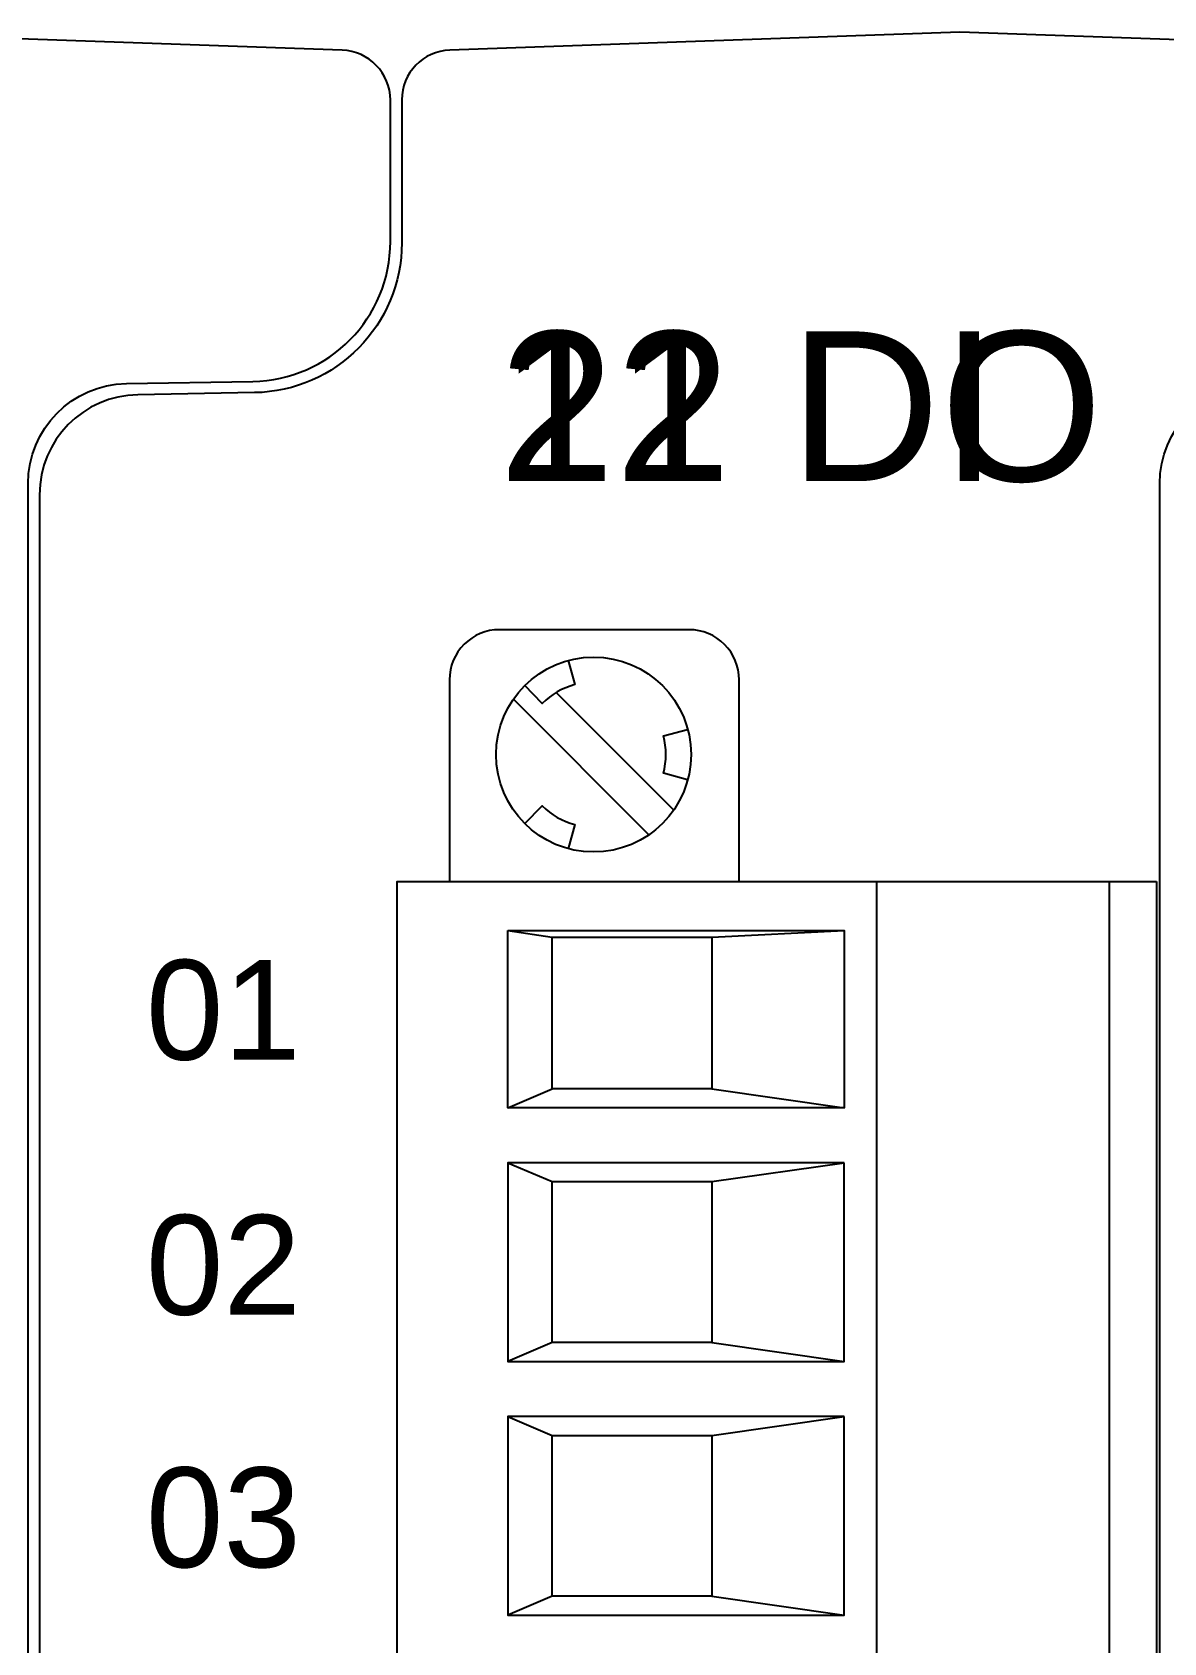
# Model space of a CAD drawing. Extents: x 1 to 47, y 1 to 35.
# Drawn here: x 37.599 to 38.491, y 15.794 to 17.063 of the extents above; entities that cross this region are included whole.
import ezdxf

# ---------------------------------------------------------------- set-up
doc = ezdxf.new("R2010")
doc.units = 0
doc.header["$MEASUREMENT"] = 0
for name, color, linetype in [('9_03__2__42_UNIVERSAL_BINA', 7, 'CONTINUOUS'), ('9_04__3__63_UNIVERSAL_BINA', 7, 'CONTINUOUS'), ('9_05__4__84_UNIVERSAL_BINA', 7, 'CONTINUOUS'), ('9_06__5__21_UNIVERSAL_BINA', 7, 'CONTINUOUS'), ('9_07__6__21_UNIVERSAL_BINA', 7, 'CONTINUOUS'), ('9_08__7__21_UNIVERSAL_BINA', 7, 'CONTINUOUS'), ('9_09__8__42_UNIVERSAL_BINA', 7, 'CONTINUOUS'), ('9_10__9__42_UNIVERSAL_BINA', 7, 'CONTINUOUS'), ('9_11__A__63_UNIVERSAL_BINA', 7, 'CONTINUOUS'), ('9_13__C__24_ELECTROMECHANI', 7, 'CONTINUOUS'), ('9_14__D__36_ELECTROMECHANI', 7, 'CONTINUOUS'), ('9_15__E__48_ELECTROMECHANI', 7, 'CONTINUOUS')]:
    doc.layers.add(name, color=color, linetype=linetype)
doc.styles.add('ARIAL', font='arial.ttf')

msp = doc.modelspace()

# ---------------------------------------------------------------- linework, layer by layer
at = {"layer": '9_03__2__42_UNIVERSAL_BINA'}
for points in [[(38.4875, 10.1348), (38.4875, 16.7075, -0.409111), (38.5649, 16.7863), (38.6646, 16.788, 0.409111), (38.773, 16.8982), (38.773, 17.0097, 0.404026), (38.735, 17.049), (38.33, 17.0632), (37.928, 17.0491, 0.404026), (37.89, 17.0098), (37.89, 16.8972, -0.409111), (37.7739, 16.7791), (37.6819, 16.7775, 0.409111), (37.6045, 16.6987), (37.6045, 10.1436, 0.409111)], [(38.1559, 16.3939), (38.1559, 16.5529, 0.414214), (38.1166, 16.5923), (37.967, 16.5923, 0.414214), (37.9276, 16.5529), (37.9276, 16.3939)], [(38.0213, 16.568), (38.0264, 16.549, 0.131652), (38.0008, 16.5342), (37.9869, 16.5482)], [(38.1153, 16.474), (38.0963, 16.4791, 0.131652), (38.0963, 16.5087), (38.1153, 16.5137)], [(37.9869, 16.4396), (38.0008, 16.4535, 0.131652), (38.0264, 16.4387), (38.0213, 16.4197)]]:
    msp.add_lwpolyline(points, format="xyb", dxfattribs=at)
for points in [[(38.0117, 16.5428), (38.1043, 16.4502)], [(38.0848, 16.4307), (37.978, 16.5375)], [(38.2644, 14.7939), (38.2644, 16.3939)], [(38.4476, 16.3939), (38.4476, 14.7939)], [(37.9737, 16.3552), (38.0085, 16.35)], [(38.1345, 16.35), (38.2388, 16.3552)], [(37.9737, 16.2156), (38.0085, 16.2305)], [(38.1345, 16.2305), (38.2388, 16.2156)], [(37.9737, 16.1721), (38.0085, 16.1573)], [(38.1345, 16.1573), (38.2388, 16.1721)], [(38.0085, 16.0305), (37.9737, 16.0156)], [(38.1345, 16.0305), (38.2388, 16.0156)], [(37.9737, 15.9721), (38.0085, 15.9573)], [(38.1345, 15.9573), (38.2388, 15.9721)], [(38.0085, 15.8305), (37.9737, 15.8156)], [(38.1345, 15.8305), (38.2388, 15.8156)]]:
    msp.add_lwpolyline(points, dxfattribs=at)
for points in [[(38.4849, 16.3939), (38.4849, 14.7939), (37.8865, 14.7939), (37.8865, 16.3939)], [(37.9737, 16.3552), (38.2388, 16.3552), (38.2388, 16.2156), (37.9737, 16.2156)], [(38.0085, 16.35), (38.1345, 16.35), (38.1345, 16.2305), (38.0085, 16.2305)], [(38.2388, 16.1721), (37.9737, 16.1721), (37.9737, 16.0156), (38.2388, 16.0156)], [(38.0085, 16.1573), (38.1345, 16.1573), (38.1345, 16.0305), (38.0085, 16.0305)], [(38.2388, 15.9721), (37.9737, 15.9721), (37.9737, 15.8156), (38.2388, 15.8156)], [(38.0085, 15.9573), (38.1345, 15.9573), (38.1345, 15.8305), (38.0085, 15.8305)]]:
    msp.add_lwpolyline(points, close=True, dxfattribs=at)
msp.add_circle((38.0412, 16.4939), 0.0768, dxfattribs=at)
at = {"layer": '9_04__3__63_UNIVERSAL_BINA'}
for points in [[(37.5955, 10.1348), (37.5955, 16.7075, -0.409111), (37.6729, 16.7863), (37.7726, 16.788, 0.409111), (37.881, 16.8982), (37.881, 17.0097, 0.404026), (37.843, 17.049), (37.438, 17.0632), (37.036, 17.0491, 0.404026), (36.998, 17.0098), (36.998, 16.8972, -0.409111), (36.8819, 16.7791), (36.7899, 16.7775, 0.409111), (36.7125, 16.6987), (36.7125, 10.1436, 0.409111)], [(38.4875, 10.1348), (38.4875, 16.7075, -0.409111), (38.5649, 16.7863), (38.6646, 16.788, 0.409111), (38.773, 16.8982), (38.773, 17.0097, 0.404026), (38.735, 17.049), (38.33, 17.0632), (37.928, 17.0491, 0.404026), (37.89, 17.0098), (37.89, 16.8972, -0.409111), (37.7739, 16.7791), (37.6819, 16.7775, 0.409111), (37.6045, 16.6987), (37.6045, 10.1436, 0.409111)], [(38.1559, 16.3939), (38.1559, 16.5529, 0.414214), (38.1166, 16.5923), (37.967, 16.5923, 0.414214), (37.9276, 16.5529), (37.9276, 16.3939)], [(38.0213, 16.568), (38.0264, 16.549, 0.131652), (38.0008, 16.5342), (37.9869, 16.5482)], [(38.1153, 16.474), (38.0963, 16.4791, 0.131652), (38.0963, 16.5087), (38.1153, 16.5137)], [(37.9869, 16.4396), (38.0008, 16.4535, 0.131652), (38.0264, 16.4387), (38.0213, 16.4197)]]:
    msp.add_lwpolyline(points, format="xyb", dxfattribs=at)
for points in [[(38.0117, 16.5428), (38.1043, 16.4502)], [(38.0848, 16.4307), (37.978, 16.5375)], [(38.2644, 14.7939), (38.2644, 16.3939)], [(38.4476, 16.3939), (38.4476, 14.7939)], [(37.9737, 16.3552), (38.0085, 16.35)], [(38.1345, 16.35), (38.2388, 16.3552)], [(37.9737, 16.2156), (38.0085, 16.2305)], [(38.1345, 16.2305), (38.2388, 16.2156)], [(37.9737, 16.1721), (38.0085, 16.1573)], [(38.1345, 16.1573), (38.2388, 16.1721)], [(38.0085, 16.0305), (37.9737, 16.0156)], [(38.1345, 16.0305), (38.2388, 16.0156)], [(37.9737, 15.9721), (38.0085, 15.9573)], [(38.1345, 15.9573), (38.2388, 15.9721)], [(38.0085, 15.8305), (37.9737, 15.8156)], [(38.1345, 15.8305), (38.2388, 15.8156)]]:
    msp.add_lwpolyline(points, dxfattribs=at)
for points in [[(38.4849, 16.3939), (38.4849, 14.7939), (37.8865, 14.7939), (37.8865, 16.3939)], [(37.9737, 16.3552), (38.2388, 16.3552), (38.2388, 16.2156), (37.9737, 16.2156)], [(38.0085, 16.35), (38.1345, 16.35), (38.1345, 16.2305), (38.0085, 16.2305)], [(38.2388, 16.1721), (37.9737, 16.1721), (37.9737, 16.0156), (38.2388, 16.0156)], [(38.0085, 16.1573), (38.1345, 16.1573), (38.1345, 16.0305), (38.0085, 16.0305)], [(38.2388, 15.9721), (37.9737, 15.9721), (37.9737, 15.8156), (38.2388, 15.8156)], [(38.0085, 15.9573), (38.1345, 15.9573), (38.1345, 15.8305), (38.0085, 15.8305)]]:
    msp.add_lwpolyline(points, close=True, dxfattribs=at)
msp.add_circle((38.0412, 16.4939), 0.0768, dxfattribs=at)
at = {"layer": '9_05__4__84_UNIVERSAL_BINA'}
for points in [[(37.5955, 10.1348), (37.5955, 16.7075, -0.409111), (37.6729, 16.7863), (37.7726, 16.788, 0.409111), (37.881, 16.8982), (37.881, 17.0097, 0.404026), (37.843, 17.049), (37.438, 17.0632), (37.036, 17.0491, 0.404026), (36.998, 17.0098), (36.998, 16.8972, -0.409111), (36.8819, 16.7791), (36.7899, 16.7775, 0.409111), (36.7125, 16.6987), (36.7125, 10.1436, 0.409111)], [(38.4875, 10.1348), (38.4875, 16.7075, -0.409111), (38.5649, 16.7863), (38.6646, 16.788, 0.409111), (38.773, 16.8982), (38.773, 17.0097, 0.404026), (38.735, 17.049), (38.33, 17.0632), (37.928, 17.0491, 0.404026), (37.89, 17.0098), (37.89, 16.8972, -0.409111), (37.7739, 16.7791), (37.6819, 16.7775, 0.409111), (37.6045, 16.6987), (37.6045, 10.1436, 0.409111)], [(38.1559, 16.3939), (38.1559, 16.5529, 0.414214), (38.1166, 16.5923), (37.967, 16.5923, 0.414214), (37.9276, 16.5529), (37.9276, 16.3939)], [(38.0213, 16.568), (38.0264, 16.549, 0.131652), (38.0008, 16.5342), (37.9869, 16.5482)], [(38.1153, 16.474), (38.0963, 16.4791, 0.131652), (38.0963, 16.5087), (38.1153, 16.5137)], [(37.9869, 16.4396), (38.0008, 16.4535, 0.131652), (38.0264, 16.4387), (38.0213, 16.4197)]]:
    msp.add_lwpolyline(points, format="xyb", dxfattribs=at)
for points in [[(38.0117, 16.5428), (38.1043, 16.4502)], [(38.0848, 16.4307), (37.978, 16.5375)], [(38.2644, 14.7939), (38.2644, 16.3939)], [(38.4476, 16.3939), (38.4476, 14.7939)], [(37.9737, 16.3552), (38.0085, 16.35)], [(38.1345, 16.35), (38.2388, 16.3552)], [(37.9737, 16.2156), (38.0085, 16.2305)], [(38.1345, 16.2305), (38.2388, 16.2156)], [(37.9737, 16.1721), (38.0085, 16.1573)], [(38.1345, 16.1573), (38.2388, 16.1721)], [(38.0085, 16.0305), (37.9737, 16.0156)], [(38.1345, 16.0305), (38.2388, 16.0156)], [(37.9737, 15.9721), (38.0085, 15.9573)], [(38.1345, 15.9573), (38.2388, 15.9721)], [(38.0085, 15.8305), (37.9737, 15.8156)], [(38.1345, 15.8305), (38.2388, 15.8156)]]:
    msp.add_lwpolyline(points, dxfattribs=at)
for points in [[(38.4849, 16.3939), (38.4849, 14.7939), (37.8865, 14.7939), (37.8865, 16.3939)], [(37.9737, 16.3552), (38.2388, 16.3552), (38.2388, 16.2156), (37.9737, 16.2156)], [(38.0085, 16.35), (38.1345, 16.35), (38.1345, 16.2305), (38.0085, 16.2305)], [(38.2388, 16.1721), (37.9737, 16.1721), (37.9737, 16.0156), (38.2388, 16.0156)], [(38.0085, 16.1573), (38.1345, 16.1573), (38.1345, 16.0305), (38.0085, 16.0305)], [(38.2388, 15.9721), (37.9737, 15.9721), (37.9737, 15.8156), (38.2388, 15.8156)], [(38.0085, 15.9573), (38.1345, 15.9573), (38.1345, 15.8305), (38.0085, 15.8305)]]:
    msp.add_lwpolyline(points, close=True, dxfattribs=at)
msp.add_circle((38.0412, 16.4939), 0.0768, dxfattribs=at)
at = {"layer": '9_06__5__21_UNIVERSAL_BINA'}
for points in [[(38.4875, 10.1348), (38.4875, 16.7075, -0.409111), (38.5649, 16.7863), (38.6646, 16.788, 0.409111), (38.773, 16.8982), (38.773, 17.0097, 0.404026), (38.735, 17.049), (38.33, 17.0632), (37.928, 17.0491, 0.404026), (37.89, 17.0098), (37.89, 16.8972, -0.409111), (37.7739, 16.7791), (37.6819, 16.7775, 0.409111), (37.6045, 16.6987), (37.6045, 10.1436, 0.409111)], [(38.1559, 16.3939), (38.1559, 16.5529, 0.414214), (38.1166, 16.5923), (37.967, 16.5923, 0.414214), (37.9276, 16.5529), (37.9276, 16.3939)], [(38.0213, 16.568), (38.0264, 16.549, 0.131652), (38.0008, 16.5342), (37.9869, 16.5482)], [(38.1153, 16.474), (38.0963, 16.4791, 0.131652), (38.0963, 16.5087), (38.1153, 16.5137)], [(37.9869, 16.4396), (38.0008, 16.4535, 0.131652), (38.0264, 16.4387), (38.0213, 16.4197)]]:
    msp.add_lwpolyline(points, format="xyb", dxfattribs=at)
for points in [[(38.0117, 16.5428), (38.1043, 16.4502)], [(38.0848, 16.4307), (37.978, 16.5375)], [(38.2644, 14.7939), (38.2644, 16.3939)], [(38.4476, 16.3939), (38.4476, 14.7939)], [(37.9737, 16.3552), (38.0085, 16.35)], [(38.1345, 16.35), (38.2388, 16.3552)], [(37.9737, 16.2156), (38.0085, 16.2305)], [(38.1345, 16.2305), (38.2388, 16.2156)], [(37.9737, 16.1721), (38.0085, 16.1573)], [(38.1345, 16.1573), (38.2388, 16.1721)], [(38.0085, 16.0305), (37.9737, 16.0156)], [(38.1345, 16.0305), (38.2388, 16.0156)], [(37.9737, 15.9721), (38.0085, 15.9573)], [(38.1345, 15.9573), (38.2388, 15.9721)], [(38.0085, 15.8305), (37.9737, 15.8156)], [(38.1345, 15.8305), (38.2388, 15.8156)]]:
    msp.add_lwpolyline(points, dxfattribs=at)
for points in [[(38.4849, 16.3939), (38.4849, 14.7939), (37.8865, 14.7939), (37.8865, 16.3939)], [(37.9737, 16.3552), (38.2388, 16.3552), (38.2388, 16.2156), (37.9737, 16.2156)], [(38.0085, 16.35), (38.1345, 16.35), (38.1345, 16.2305), (38.0085, 16.2305)], [(38.2388, 16.1721), (37.9737, 16.1721), (37.9737, 16.0156), (38.2388, 16.0156)], [(38.0085, 16.1573), (38.1345, 16.1573), (38.1345, 16.0305), (38.0085, 16.0305)], [(38.2388, 15.9721), (37.9737, 15.9721), (37.9737, 15.8156), (38.2388, 15.8156)], [(38.0085, 15.9573), (38.1345, 15.9573), (38.1345, 15.8305), (38.0085, 15.8305)]]:
    msp.add_lwpolyline(points, close=True, dxfattribs=at)
msp.add_circle((38.0412, 16.4939), 0.0768, dxfattribs=at)
at = {"layer": '9_07__6__21_UNIVERSAL_BINA'}
for points in [[(37.5955, 10.1348), (37.5955, 16.7075, -0.409111), (37.6729, 16.7863), (37.7726, 16.788, 0.409111), (37.881, 16.8982), (37.881, 17.0097, 0.404026), (37.843, 17.049), (37.438, 17.0632), (37.036, 17.0491, 0.404026), (36.998, 17.0098), (36.998, 16.8972, -0.409111), (36.8819, 16.7791), (36.7899, 16.7775, 0.409111), (36.7125, 16.6987), (36.7125, 10.1436, 0.409111)], [(38.4875, 10.1348), (38.4875, 16.7075, -0.409111), (38.5649, 16.7863), (38.6646, 16.788, 0.409111), (38.773, 16.8982), (38.773, 17.0097, 0.404026), (38.735, 17.049), (38.33, 17.0632), (37.928, 17.0491, 0.404026), (37.89, 17.0098), (37.89, 16.8972, -0.409111), (37.7739, 16.7791), (37.6819, 16.7775, 0.409111), (37.6045, 16.6987), (37.6045, 10.1436, 0.409111)], [(38.1559, 16.3939), (38.1559, 16.5529, 0.414214), (38.1166, 16.5923), (37.967, 16.5923, 0.414214), (37.9276, 16.5529), (37.9276, 16.3939)], [(38.0213, 16.568), (38.0264, 16.549, 0.131652), (38.0008, 16.5342), (37.9869, 16.5482)], [(38.1153, 16.474), (38.0963, 16.4791, 0.131652), (38.0963, 16.5087), (38.1153, 16.5137)], [(37.9869, 16.4396), (38.0008, 16.4535, 0.131652), (38.0264, 16.4387), (38.0213, 16.4197)]]:
    msp.add_lwpolyline(points, format="xyb", dxfattribs=at)
for points in [[(38.0117, 16.5428), (38.1043, 16.4502)], [(38.0848, 16.4307), (37.978, 16.5375)], [(38.2644, 14.7939), (38.2644, 16.3939)], [(38.4476, 16.3939), (38.4476, 14.7939)], [(37.9737, 16.3552), (38.0085, 16.35)], [(38.1345, 16.35), (38.2388, 16.3552)], [(37.9737, 16.2156), (38.0085, 16.2305)], [(38.1345, 16.2305), (38.2388, 16.2156)], [(37.9737, 16.1721), (38.0085, 16.1573)], [(38.1345, 16.1573), (38.2388, 16.1721)], [(38.0085, 16.0305), (37.9737, 16.0156)], [(38.1345, 16.0305), (38.2388, 16.0156)], [(37.9737, 15.9721), (38.0085, 15.9573)], [(38.1345, 15.9573), (38.2388, 15.9721)], [(38.0085, 15.8305), (37.9737, 15.8156)], [(38.1345, 15.8305), (38.2388, 15.8156)]]:
    msp.add_lwpolyline(points, dxfattribs=at)
for points in [[(38.4849, 16.3939), (38.4849, 14.7939), (37.8865, 14.7939), (37.8865, 16.3939)], [(37.9737, 16.3552), (38.2388, 16.3552), (38.2388, 16.2156), (37.9737, 16.2156)], [(38.0085, 16.35), (38.1345, 16.35), (38.1345, 16.2305), (38.0085, 16.2305)], [(38.2388, 16.1721), (37.9737, 16.1721), (37.9737, 16.0156), (38.2388, 16.0156)], [(38.0085, 16.1573), (38.1345, 16.1573), (38.1345, 16.0305), (38.0085, 16.0305)], [(38.2388, 15.9721), (37.9737, 15.9721), (37.9737, 15.8156), (38.2388, 15.8156)], [(38.0085, 15.9573), (38.1345, 15.9573), (38.1345, 15.8305), (38.0085, 15.8305)]]:
    msp.add_lwpolyline(points, close=True, dxfattribs=at)
msp.add_circle((38.0412, 16.4939), 0.0768, dxfattribs=at)
at = {"layer": '9_08__7__21_UNIVERSAL_BINA'}
for points in [[(37.5955, 10.1348), (37.5955, 16.7075, -0.409111), (37.6729, 16.7863), (37.7726, 16.788, 0.409111), (37.881, 16.8982), (37.881, 17.0097, 0.404026), (37.843, 17.049), (37.438, 17.0632), (37.036, 17.0491, 0.404026), (36.998, 17.0098), (36.998, 16.8972, -0.409111), (36.8819, 16.7791), (36.7899, 16.7775, 0.409111), (36.7125, 16.6987), (36.7125, 10.1436, 0.409111)], [(38.4875, 10.1348), (38.4875, 16.7075, -0.409111), (38.5649, 16.7863), (38.6646, 16.788, 0.409111), (38.773, 16.8982), (38.773, 17.0097, 0.404026), (38.735, 17.049), (38.33, 17.0632), (37.928, 17.0491, 0.404026), (37.89, 17.0098), (37.89, 16.8972, -0.409111), (37.7739, 16.7791), (37.6819, 16.7775, 0.409111), (37.6045, 16.6987), (37.6045, 10.1436, 0.409111)], [(38.1559, 16.3939), (38.1559, 16.5529, 0.414214), (38.1166, 16.5923), (37.967, 16.5923, 0.414214), (37.9276, 16.5529), (37.9276, 16.3939)], [(38.0213, 16.568), (38.0264, 16.549, 0.131652), (38.0008, 16.5342), (37.9869, 16.5482)], [(38.1153, 16.474), (38.0963, 16.4791, 0.131652), (38.0963, 16.5087), (38.1153, 16.5137)], [(37.9869, 16.4396), (38.0008, 16.4535, 0.131652), (38.0264, 16.4387), (38.0213, 16.4197)]]:
    msp.add_lwpolyline(points, format="xyb", dxfattribs=at)
for points in [[(38.0117, 16.5428), (38.1043, 16.4502)], [(38.0848, 16.4307), (37.978, 16.5375)], [(38.2644, 14.7939), (38.2644, 16.3939)], [(38.4476, 16.3939), (38.4476, 14.7939)], [(37.9737, 16.3552), (38.0085, 16.35)], [(38.1345, 16.35), (38.2388, 16.3552)], [(37.9737, 16.2156), (38.0085, 16.2305)], [(38.1345, 16.2305), (38.2388, 16.2156)], [(37.9737, 16.1721), (38.0085, 16.1573)], [(38.1345, 16.1573), (38.2388, 16.1721)], [(38.0085, 16.0305), (37.9737, 16.0156)], [(38.1345, 16.0305), (38.2388, 16.0156)], [(37.9737, 15.9721), (38.0085, 15.9573)], [(38.1345, 15.9573), (38.2388, 15.9721)], [(38.0085, 15.8305), (37.9737, 15.8156)], [(38.1345, 15.8305), (38.2388, 15.8156)]]:
    msp.add_lwpolyline(points, dxfattribs=at)
for points in [[(38.4849, 16.3939), (38.4849, 14.7939), (37.8865, 14.7939), (37.8865, 16.3939)], [(37.9737, 16.3552), (38.2388, 16.3552), (38.2388, 16.2156), (37.9737, 16.2156)], [(38.0085, 16.35), (38.1345, 16.35), (38.1345, 16.2305), (38.0085, 16.2305)], [(38.2388, 16.1721), (37.9737, 16.1721), (37.9737, 16.0156), (38.2388, 16.0156)], [(38.0085, 16.1573), (38.1345, 16.1573), (38.1345, 16.0305), (38.0085, 16.0305)], [(38.2388, 15.9721), (37.9737, 15.9721), (37.9737, 15.8156), (38.2388, 15.8156)], [(38.0085, 15.9573), (38.1345, 15.9573), (38.1345, 15.8305), (38.0085, 15.8305)]]:
    msp.add_lwpolyline(points, close=True, dxfattribs=at)
msp.add_circle((38.0412, 16.4939), 0.0768, dxfattribs=at)
at = {"layer": '9_09__8__42_UNIVERSAL_BINA'}
for points in [[(37.5955, 10.1348), (37.5955, 16.7075, -0.409111), (37.6729, 16.7863), (37.7726, 16.788, 0.409111), (37.881, 16.8982), (37.881, 17.0097, 0.404026), (37.843, 17.049), (37.438, 17.0632), (37.036, 17.0491, 0.404026), (36.998, 17.0098), (36.998, 16.8972, -0.409111), (36.8819, 16.7791), (36.7899, 16.7775, 0.409111), (36.7125, 16.6987), (36.7125, 10.1436, 0.409111)], [(38.4875, 10.1348), (38.4875, 16.7075, -0.409111), (38.5649, 16.7863), (38.6646, 16.788, 0.409111), (38.773, 16.8982), (38.773, 17.0097, 0.404026), (38.735, 17.049), (38.33, 17.0632), (37.928, 17.0491, 0.404026), (37.89, 17.0098), (37.89, 16.8972, -0.409111), (37.7739, 16.7791), (37.6819, 16.7775, 0.409111), (37.6045, 16.6987), (37.6045, 10.1436, 0.409111)], [(38.1559, 16.3939), (38.1559, 16.5529, 0.414214), (38.1166, 16.5923), (37.967, 16.5923, 0.414214), (37.9276, 16.5529), (37.9276, 16.3939)], [(38.0213, 16.568), (38.0264, 16.549, 0.131652), (38.0008, 16.5342), (37.9869, 16.5482)], [(38.1153, 16.474), (38.0963, 16.4791, 0.131652), (38.0963, 16.5087), (38.1153, 16.5137)], [(37.9869, 16.4396), (38.0008, 16.4535, 0.131652), (38.0264, 16.4387), (38.0213, 16.4197)]]:
    msp.add_lwpolyline(points, format="xyb", dxfattribs=at)
for points in [[(38.0117, 16.5428), (38.1043, 16.4502)], [(38.0848, 16.4307), (37.978, 16.5375)], [(38.2644, 14.7939), (38.2644, 16.3939)], [(38.4476, 16.3939), (38.4476, 14.7939)], [(37.9737, 16.3552), (38.0085, 16.35)], [(38.1345, 16.35), (38.2388, 16.3552)], [(37.9737, 16.2156), (38.0085, 16.2305)], [(38.1345, 16.2305), (38.2388, 16.2156)], [(37.9737, 16.1721), (38.0085, 16.1573)], [(38.1345, 16.1573), (38.2388, 16.1721)], [(38.0085, 16.0305), (37.9737, 16.0156)], [(38.1345, 16.0305), (38.2388, 16.0156)], [(37.9737, 15.9721), (38.0085, 15.9573)], [(38.1345, 15.9573), (38.2388, 15.9721)], [(38.0085, 15.8305), (37.9737, 15.8156)], [(38.1345, 15.8305), (38.2388, 15.8156)]]:
    msp.add_lwpolyline(points, dxfattribs=at)
for points in [[(38.4849, 16.3939), (38.4849, 14.7939), (37.8865, 14.7939), (37.8865, 16.3939)], [(37.9737, 16.3552), (38.2388, 16.3552), (38.2388, 16.2156), (37.9737, 16.2156)], [(38.0085, 16.35), (38.1345, 16.35), (38.1345, 16.2305), (38.0085, 16.2305)], [(38.2388, 16.1721), (37.9737, 16.1721), (37.9737, 16.0156), (38.2388, 16.0156)], [(38.0085, 16.1573), (38.1345, 16.1573), (38.1345, 16.0305), (38.0085, 16.0305)], [(38.2388, 15.9721), (37.9737, 15.9721), (37.9737, 15.8156), (38.2388, 15.8156)], [(38.0085, 15.9573), (38.1345, 15.9573), (38.1345, 15.8305), (38.0085, 15.8305)]]:
    msp.add_lwpolyline(points, close=True, dxfattribs=at)
msp.add_circle((38.0412, 16.4939), 0.0768, dxfattribs=at)
at = {"layer": '9_10__9__42_UNIVERSAL_BINA'}
for points in [[(37.5955, 10.1348), (37.5955, 16.7075, -0.409111), (37.6729, 16.7863), (37.7726, 16.788, 0.409111), (37.881, 16.8982), (37.881, 17.0097, 0.404026), (37.843, 17.049), (37.438, 17.0632), (37.036, 17.0491, 0.404026), (36.998, 17.0098), (36.998, 16.8972, -0.409111), (36.8819, 16.7791), (36.7899, 16.7775, 0.409111), (36.7125, 16.6987), (36.7125, 10.1436, 0.409111)], [(38.4875, 10.1348), (38.4875, 16.7075, -0.409111), (38.5649, 16.7863), (38.6646, 16.788, 0.409111), (38.773, 16.8982), (38.773, 17.0097, 0.404026), (38.735, 17.049), (38.33, 17.0632), (37.928, 17.0491, 0.404026), (37.89, 17.0098), (37.89, 16.8972, -0.409111), (37.7739, 16.7791), (37.6819, 16.7775, 0.409111), (37.6045, 16.6987), (37.6045, 10.1436, 0.409111)], [(38.1559, 16.3939), (38.1559, 16.5529, 0.414214), (38.1166, 16.5923), (37.967, 16.5923, 0.414214), (37.9276, 16.5529), (37.9276, 16.3939)], [(38.0213, 16.568), (38.0264, 16.549, 0.131652), (38.0008, 16.5342), (37.9869, 16.5482)], [(38.1153, 16.474), (38.0963, 16.4791, 0.131652), (38.0963, 16.5087), (38.1153, 16.5137)], [(37.9869, 16.4396), (38.0008, 16.4535, 0.131652), (38.0264, 16.4387), (38.0213, 16.4197)]]:
    msp.add_lwpolyline(points, format="xyb", dxfattribs=at)
for points in [[(38.0117, 16.5428), (38.1043, 16.4502)], [(38.0848, 16.4307), (37.978, 16.5375)], [(38.2644, 14.7939), (38.2644, 16.3939)], [(38.4476, 16.3939), (38.4476, 14.7939)], [(37.9737, 16.3552), (38.0085, 16.35)], [(38.1345, 16.35), (38.2388, 16.3552)], [(37.9737, 16.2156), (38.0085, 16.2305)], [(38.1345, 16.2305), (38.2388, 16.2156)], [(37.9737, 16.1721), (38.0085, 16.1573)], [(38.1345, 16.1573), (38.2388, 16.1721)], [(38.0085, 16.0305), (37.9737, 16.0156)], [(38.1345, 16.0305), (38.2388, 16.0156)], [(37.9737, 15.9721), (38.0085, 15.9573)], [(38.1345, 15.9573), (38.2388, 15.9721)], [(38.0085, 15.8305), (37.9737, 15.8156)], [(38.1345, 15.8305), (38.2388, 15.8156)]]:
    msp.add_lwpolyline(points, dxfattribs=at)
for points in [[(38.4849, 16.3939), (38.4849, 14.7939), (37.8865, 14.7939), (37.8865, 16.3939)], [(37.9737, 16.3552), (38.2388, 16.3552), (38.2388, 16.2156), (37.9737, 16.2156)], [(38.0085, 16.35), (38.1345, 16.35), (38.1345, 16.2305), (38.0085, 16.2305)], [(38.2388, 16.1721), (37.9737, 16.1721), (37.9737, 16.0156), (38.2388, 16.0156)], [(38.0085, 16.1573), (38.1345, 16.1573), (38.1345, 16.0305), (38.0085, 16.0305)], [(38.2388, 15.9721), (37.9737, 15.9721), (37.9737, 15.8156), (38.2388, 15.8156)], [(38.0085, 15.9573), (38.1345, 15.9573), (38.1345, 15.8305), (38.0085, 15.8305)]]:
    msp.add_lwpolyline(points, close=True, dxfattribs=at)
msp.add_circle((38.0412, 16.4939), 0.0768, dxfattribs=at)
at = {"layer": '9_11__A__63_UNIVERSAL_BINA'}
for points in [[(37.5955, 10.1348), (37.5955, 16.7075, -0.409111), (37.6729, 16.7863), (37.7726, 16.788, 0.409111), (37.881, 16.8982), (37.881, 17.0097, 0.404026), (37.843, 17.049), (37.438, 17.0632), (37.036, 17.0491, 0.404026), (36.998, 17.0098), (36.998, 16.8972, -0.409111), (36.8819, 16.7791), (36.7899, 16.7775, 0.409111), (36.7125, 16.6987), (36.7125, 10.1436, 0.409111)], [(38.4875, 10.1348), (38.4875, 16.7075, -0.409111), (38.5649, 16.7863), (38.6646, 16.788, 0.409111), (38.773, 16.8982), (38.773, 17.0097, 0.404026), (38.735, 17.049), (38.33, 17.0632), (37.928, 17.0491, 0.404026), (37.89, 17.0098), (37.89, 16.8972, -0.409111), (37.7739, 16.7791), (37.6819, 16.7775, 0.409111), (37.6045, 16.6987), (37.6045, 10.1436, 0.409111)], [(38.1559, 16.3939), (38.1559, 16.5529, 0.414214), (38.1166, 16.5923), (37.967, 16.5923, 0.414214), (37.9276, 16.5529), (37.9276, 16.3939)], [(38.0213, 16.568), (38.0264, 16.549, 0.131652), (38.0008, 16.5342), (37.9869, 16.5482)], [(38.1153, 16.474), (38.0963, 16.4791, 0.131652), (38.0963, 16.5087), (38.1153, 16.5137)], [(37.9869, 16.4396), (38.0008, 16.4535, 0.131652), (38.0264, 16.4387), (38.0213, 16.4197)]]:
    msp.add_lwpolyline(points, format="xyb", dxfattribs=at)
for points in [[(38.0117, 16.5428), (38.1043, 16.4502)], [(38.0848, 16.4307), (37.978, 16.5375)], [(38.2644, 14.7939), (38.2644, 16.3939)], [(38.4476, 16.3939), (38.4476, 14.7939)], [(37.9737, 16.3552), (38.0085, 16.35)], [(38.1345, 16.35), (38.2388, 16.3552)], [(37.9737, 16.2156), (38.0085, 16.2305)], [(38.1345, 16.2305), (38.2388, 16.2156)], [(37.9737, 16.1721), (38.0085, 16.1573)], [(38.1345, 16.1573), (38.2388, 16.1721)], [(38.0085, 16.0305), (37.9737, 16.0156)], [(38.1345, 16.0305), (38.2388, 16.0156)], [(37.9737, 15.9721), (38.0085, 15.9573)], [(38.1345, 15.9573), (38.2388, 15.9721)], [(38.0085, 15.8305), (37.9737, 15.8156)], [(38.1345, 15.8305), (38.2388, 15.8156)]]:
    msp.add_lwpolyline(points, dxfattribs=at)
for points in [[(38.4849, 16.3939), (38.4849, 14.7939), (37.8865, 14.7939), (37.8865, 16.3939)], [(37.9737, 16.3552), (38.2388, 16.3552), (38.2388, 16.2156), (37.9737, 16.2156)], [(38.0085, 16.35), (38.1345, 16.35), (38.1345, 16.2305), (38.0085, 16.2305)], [(38.2388, 16.1721), (37.9737, 16.1721), (37.9737, 16.0156), (38.2388, 16.0156)], [(38.0085, 16.1573), (38.1345, 16.1573), (38.1345, 16.0305), (38.0085, 16.0305)], [(38.2388, 15.9721), (37.9737, 15.9721), (37.9737, 15.8156), (38.2388, 15.8156)], [(38.0085, 15.9573), (38.1345, 15.9573), (38.1345, 15.8305), (38.0085, 15.8305)]]:
    msp.add_lwpolyline(points, close=True, dxfattribs=at)
msp.add_circle((38.0412, 16.4939), 0.0768, dxfattribs=at)
at = {"layer": '9_13__C__24_ELECTROMECHANI'}
for points in [[(38.4875, 10.1348), (38.4875, 16.7075, -0.409111), (38.5649, 16.7863), (38.6646, 16.788, 0.409111), (38.773, 16.8982), (38.773, 17.0097, 0.404026), (38.735, 17.049), (38.33, 17.0632), (37.928, 17.0491, 0.404026), (37.89, 17.0098), (37.89, 16.8972, -0.409111), (37.7739, 16.7791), (37.6819, 16.7775, 0.409111), (37.6045, 16.6987), (37.6045, 10.1436, 0.409111)], [(38.1559, 16.3939), (38.1559, 16.5529, 0.414214), (38.1166, 16.5923), (37.967, 16.5923, 0.414214), (37.9276, 16.5529), (37.9276, 16.3939)], [(38.0213, 16.568), (38.0264, 16.549, 0.131652), (38.0008, 16.5342), (37.9869, 16.5482)], [(38.1153, 16.474), (38.0963, 16.4791, 0.131652), (38.0963, 16.5087), (38.1153, 16.5137)], [(37.9869, 16.4396), (38.0008, 16.4535, 0.131652), (38.0264, 16.4387), (38.0213, 16.4197)]]:
    msp.add_lwpolyline(points, format="xyb", dxfattribs=at)
for points in [[(38.0117, 16.5428), (38.1043, 16.4502)], [(38.0848, 16.4307), (37.978, 16.5375)], [(38.2644, 14.7939), (38.2644, 16.3939)], [(38.4476, 16.3939), (38.4476, 14.7939)], [(37.9737, 16.3552), (38.0085, 16.35)], [(38.1345, 16.35), (38.2388, 16.3552)], [(37.9737, 16.2156), (38.0085, 16.2305)], [(38.1345, 16.2305), (38.2388, 16.2156)], [(37.9737, 16.1721), (38.0085, 16.1573)], [(38.1345, 16.1573), (38.2388, 16.1721)], [(38.0085, 16.0305), (37.9737, 16.0156)], [(38.1345, 16.0305), (38.2388, 16.0156)], [(37.9737, 15.9721), (38.0085, 15.9573)], [(38.1345, 15.9573), (38.2388, 15.9721)], [(38.0085, 15.8305), (37.9737, 15.8156)], [(38.1345, 15.8305), (38.2388, 15.8156)]]:
    msp.add_lwpolyline(points, dxfattribs=at)
for points in [[(38.4849, 16.3939), (38.4849, 14.7939), (37.8865, 14.7939), (37.8865, 16.3939)], [(37.9737, 16.3552), (38.2388, 16.3552), (38.2388, 16.2156), (37.9737, 16.2156)], [(38.0085, 16.35), (38.1345, 16.35), (38.1345, 16.2305), (38.0085, 16.2305)], [(38.2388, 16.1721), (37.9737, 16.1721), (37.9737, 16.0156), (38.2388, 16.0156)], [(38.0085, 16.1573), (38.1345, 16.1573), (38.1345, 16.0305), (38.0085, 16.0305)], [(38.2388, 15.9721), (37.9737, 15.9721), (37.9737, 15.8156), (38.2388, 15.8156)], [(38.0085, 15.9573), (38.1345, 15.9573), (38.1345, 15.8305), (38.0085, 15.8305)]]:
    msp.add_lwpolyline(points, close=True, dxfattribs=at)
msp.add_circle((38.0412, 16.4939), 0.0768, dxfattribs=at)
at = {"layer": '9_14__D__36_ELECTROMECHANI'}
for points in [[(37.5955, 10.1348), (37.5955, 16.7075, -0.409111), (37.6729, 16.7863), (37.7726, 16.788, 0.409111), (37.881, 16.8982), (37.881, 17.0097, 0.404026), (37.843, 17.049), (37.438, 17.0632), (37.036, 17.0491, 0.404026), (36.998, 17.0098), (36.998, 16.8972, -0.409111), (36.8819, 16.7791), (36.7899, 16.7775, 0.409111), (36.7125, 16.6987), (36.7125, 10.1436, 0.409111)], [(38.4875, 10.1348), (38.4875, 16.7075, -0.409111), (38.5649, 16.7863), (38.6646, 16.788, 0.409111), (38.773, 16.8982), (38.773, 17.0097, 0.404026), (38.735, 17.049), (38.33, 17.0632), (37.928, 17.0491, 0.404026), (37.89, 17.0098), (37.89, 16.8972, -0.409111), (37.7739, 16.7791), (37.6819, 16.7775, 0.409111), (37.6045, 16.6987), (37.6045, 10.1436, 0.409111)], [(38.1559, 16.3939), (38.1559, 16.5529, 0.414214), (38.1166, 16.5923), (37.967, 16.5923, 0.414214), (37.9276, 16.5529), (37.9276, 16.3939)], [(38.0213, 16.568), (38.0264, 16.549, 0.131652), (38.0008, 16.5342), (37.9869, 16.5482)], [(38.1153, 16.474), (38.0963, 16.4791, 0.131652), (38.0963, 16.5087), (38.1153, 16.5137)], [(37.9869, 16.4396), (38.0008, 16.4535, 0.131652), (38.0264, 16.4387), (38.0213, 16.4197)]]:
    msp.add_lwpolyline(points, format="xyb", dxfattribs=at)
for points in [[(38.0117, 16.5428), (38.1043, 16.4502)], [(38.0848, 16.4307), (37.978, 16.5375)], [(38.2644, 14.7939), (38.2644, 16.3939)], [(38.4476, 16.3939), (38.4476, 14.7939)], [(37.9737, 16.3552), (38.0085, 16.35)], [(38.1345, 16.35), (38.2388, 16.3552)], [(37.9737, 16.2156), (38.0085, 16.2305)], [(38.1345, 16.2305), (38.2388, 16.2156)], [(37.9737, 16.1721), (38.0085, 16.1573)], [(38.1345, 16.1573), (38.2388, 16.1721)], [(38.0085, 16.0305), (37.9737, 16.0156)], [(38.1345, 16.0305), (38.2388, 16.0156)], [(37.9737, 15.9721), (38.0085, 15.9573)], [(38.1345, 15.9573), (38.2388, 15.9721)], [(38.0085, 15.8305), (37.9737, 15.8156)], [(38.1345, 15.8305), (38.2388, 15.8156)]]:
    msp.add_lwpolyline(points, dxfattribs=at)
for points in [[(38.4849, 16.3939), (38.4849, 14.7939), (37.8865, 14.7939), (37.8865, 16.3939)], [(37.9737, 16.3552), (38.2388, 16.3552), (38.2388, 16.2156), (37.9737, 16.2156)], [(38.0085, 16.35), (38.1345, 16.35), (38.1345, 16.2305), (38.0085, 16.2305)], [(38.2388, 16.1721), (37.9737, 16.1721), (37.9737, 16.0156), (38.2388, 16.0156)], [(38.0085, 16.1573), (38.1345, 16.1573), (38.1345, 16.0305), (38.0085, 16.0305)], [(38.2388, 15.9721), (37.9737, 15.9721), (37.9737, 15.8156), (38.2388, 15.8156)], [(38.0085, 15.9573), (38.1345, 15.9573), (38.1345, 15.8305), (38.0085, 15.8305)]]:
    msp.add_lwpolyline(points, close=True, dxfattribs=at)
msp.add_circle((38.0412, 16.4939), 0.0768, dxfattribs=at)
at = {"layer": '9_15__E__48_ELECTROMECHANI'}
for points in [[(37.5955, 10.1348), (37.5955, 16.7075, -0.409111), (37.6729, 16.7863), (37.7726, 16.788, 0.409111), (37.881, 16.8982), (37.881, 17.0097, 0.404026), (37.843, 17.049), (37.438, 17.0632), (37.036, 17.0491, 0.404026), (36.998, 17.0098), (36.998, 16.8972, -0.409111), (36.8819, 16.7791), (36.7899, 16.7775, 0.409111), (36.7125, 16.6987), (36.7125, 10.1436, 0.409111)], [(38.4875, 10.1348), (38.4875, 16.7075, -0.409111), (38.5649, 16.7863), (38.6646, 16.788, 0.409111), (38.773, 16.8982), (38.773, 17.0097, 0.404026), (38.735, 17.049), (38.33, 17.0632), (37.928, 17.0491, 0.404026), (37.89, 17.0098), (37.89, 16.8972, -0.409111), (37.7739, 16.7791), (37.6819, 16.7775, 0.409111), (37.6045, 16.6987), (37.6045, 10.1436, 0.409111)], [(38.1559, 16.3939), (38.1559, 16.5529, 0.414214), (38.1166, 16.5923), (37.967, 16.5923, 0.414214), (37.9276, 16.5529), (37.9276, 16.3939)], [(38.0213, 16.568), (38.0264, 16.549, 0.131652), (38.0008, 16.5342), (37.9869, 16.5482)], [(38.1153, 16.474), (38.0963, 16.4791, 0.131652), (38.0963, 16.5087), (38.1153, 16.5137)], [(37.9869, 16.4396), (38.0008, 16.4535, 0.131652), (38.0264, 16.4387), (38.0213, 16.4197)]]:
    msp.add_lwpolyline(points, format="xyb", dxfattribs=at)
for points in [[(38.0117, 16.5428), (38.1043, 16.4502)], [(38.0848, 16.4307), (37.978, 16.5375)], [(38.2644, 14.7939), (38.2644, 16.3939)], [(38.4476, 16.3939), (38.4476, 14.7939)], [(37.9737, 16.3552), (38.0085, 16.35)], [(38.1345, 16.35), (38.2388, 16.3552)], [(37.9737, 16.2156), (38.0085, 16.2305)], [(38.1345, 16.2305), (38.2388, 16.2156)], [(37.9737, 16.1721), (38.0085, 16.1573)], [(38.1345, 16.1573), (38.2388, 16.1721)], [(38.0085, 16.0305), (37.9737, 16.0156)], [(38.1345, 16.0305), (38.2388, 16.0156)], [(37.9737, 15.9721), (38.0085, 15.9573)], [(38.1345, 15.9573), (38.2388, 15.9721)], [(38.0085, 15.8305), (37.9737, 15.8156)], [(38.1345, 15.8305), (38.2388, 15.8156)]]:
    msp.add_lwpolyline(points, dxfattribs=at)
for points in [[(38.4849, 16.3939), (38.4849, 14.7939), (37.8865, 14.7939), (37.8865, 16.3939)], [(37.9737, 16.3552), (38.2388, 16.3552), (38.2388, 16.2156), (37.9737, 16.2156)], [(38.0085, 16.35), (38.1345, 16.35), (38.1345, 16.2305), (38.0085, 16.2305)], [(38.2388, 16.1721), (37.9737, 16.1721), (37.9737, 16.0156), (38.2388, 16.0156)], [(38.0085, 16.1573), (38.1345, 16.1573), (38.1345, 16.0305), (38.0085, 16.0305)], [(38.2388, 15.9721), (37.9737, 15.9721), (37.9737, 15.8156), (38.2388, 15.8156)], [(38.0085, 15.9573), (38.1345, 15.9573), (38.1345, 15.8305), (38.0085, 15.8305)]]:
    msp.add_lwpolyline(points, close=True, dxfattribs=at)
msp.add_circle((38.0412, 16.4939), 0.0768, dxfattribs=at)

# ---------------------------------------------------------------- texts
at = {"layer": '9_03__2__42_UNIVERSAL_BINA', "style": 'ARIAL'}
for s, height, p in [('21 DI', 0.118, (37.9663, 16.7094)), ('01', 0.07867, (37.6883, 16.2534)), ('02', 0.07867, (37.6883, 16.0524)), ('03', 0.07867, (37.6883, 15.8534))]:
    msp.add_text(s, height=height, dxfattribs=at).set_placement(p)
at = {"layer": '9_04__3__63_UNIVERSAL_BINA', "style": 'ARIAL'}
for s, height, p in [('21 DI', 0.118, (37.9663, 16.7094)), ('01', 0.07867, (37.6883, 16.2534)), ('02', 0.07867, (37.6883, 16.0524)), ('03', 0.07867, (37.6883, 15.8534))]:
    msp.add_text(s, height=height, dxfattribs=at).set_placement(p)
at = {"layer": '9_05__4__84_UNIVERSAL_BINA', "style": 'ARIAL'}
for s, height, p in [('21 DI', 0.118, (37.9663, 16.7094)), ('01', 0.07867, (37.6883, 16.2534)), ('02', 0.07867, (37.6883, 16.0524)), ('03', 0.07867, (37.6883, 15.8534))]:
    msp.add_text(s, height=height, dxfattribs=at).set_placement(p)
at = {"layer": '9_06__5__21_UNIVERSAL_BINA', "style": 'ARIAL'}
for s, height, p in [('12 DO', 0.118, (37.9663, 16.7094)), ('01', 0.07867, (37.6883, 16.2534)), ('02', 0.07867, (37.6883, 16.0524)), ('03', 0.07867, (37.6883, 15.8534))]:
    msp.add_text(s, height=height, dxfattribs=at).set_placement(p)
at = {"layer": '9_07__6__21_UNIVERSAL_BINA', "style": 'ARIAL'}
for s, height, p in [('12 DO', 0.118, (37.9663, 16.7094)), ('01', 0.07867, (37.6883, 16.2534)), ('02', 0.07867, (37.6883, 16.0524)), ('03', 0.07867, (37.6883, 15.8534))]:
    msp.add_text(s, height=height, dxfattribs=at).set_placement(p)
at = {"layer": '9_08__7__21_UNIVERSAL_BINA', "style": 'ARIAL'}
for s, height, p in [('12 DO', 0.118, (37.9663, 16.7094)), ('01', 0.07867, (37.6883, 16.2534)), ('02', 0.07867, (37.6883, 16.0524)), ('03', 0.07867, (37.6883, 15.8534))]:
    msp.add_text(s, height=height, dxfattribs=at).set_placement(p)
at = {"layer": '9_09__8__42_UNIVERSAL_BINA', "style": 'ARIAL'}
for s, height, p in [('21 DI', 0.118, (37.9663, 16.7094)), ('01', 0.07867, (37.6883, 16.2534)), ('02', 0.07867, (37.6883, 16.0524)), ('03', 0.07867, (37.6883, 15.8534))]:
    msp.add_text(s, height=height, dxfattribs=at).set_placement(p)
at = {"layer": '9_10__9__42_UNIVERSAL_BINA', "style": 'ARIAL'}
for s, height, p in [('21 DI', 0.118, (37.9663, 16.7094)), ('01', 0.07867, (37.6883, 16.2534)), ('02', 0.07867, (37.6883, 16.0524)), ('03', 0.07867, (37.6883, 15.8534))]:
    msp.add_text(s, height=height, dxfattribs=at).set_placement(p)
at = {"layer": '9_11__A__63_UNIVERSAL_BINA', "style": 'ARIAL'}
for s, height, p in [('21 DI', 0.118, (37.9663, 16.7094)), ('01', 0.07867, (37.6883, 16.2534)), ('02', 0.07867, (37.6883, 16.0524)), ('03', 0.07867, (37.6883, 15.8534))]:
    msp.add_text(s, height=height, dxfattribs=at).set_placement(p)
at = {"layer": '9_13__C__24_ELECTROMECHANI', "style": 'ARIAL'}
for s, height, p in [('12 DO', 0.118, (37.9663, 16.7094)), ('01', 0.07867, (37.6883, 16.2534)), ('02', 0.07867, (37.6883, 16.0524)), ('03', 0.07867, (37.6883, 15.8534))]:
    msp.add_text(s, height=height, dxfattribs=at).set_placement(p)
at = {"layer": '9_14__D__36_ELECTROMECHANI', "style": 'ARIAL'}
for s, height, p in [('12 DO', 0.118, (37.9663, 16.7094)), ('01', 0.07867, (37.6883, 16.2534)), ('02', 0.07867, (37.6883, 16.0524)), ('03', 0.07867, (37.6883, 15.8534))]:
    msp.add_text(s, height=height, dxfattribs=at).set_placement(p)
at = {"layer": '9_15__E__48_ELECTROMECHANI', "style": 'ARIAL'}
for s, height, p in [('12 DO', 0.118, (37.9663, 16.7094)), ('01', 0.07867, (37.6883, 16.2534)), ('02', 0.07867, (37.6883, 16.0524)), ('03', 0.07867, (37.6883, 15.8534))]:
    msp.add_text(s, height=height, dxfattribs=at).set_placement(p)

doc.saveas('drawing.dxf')
